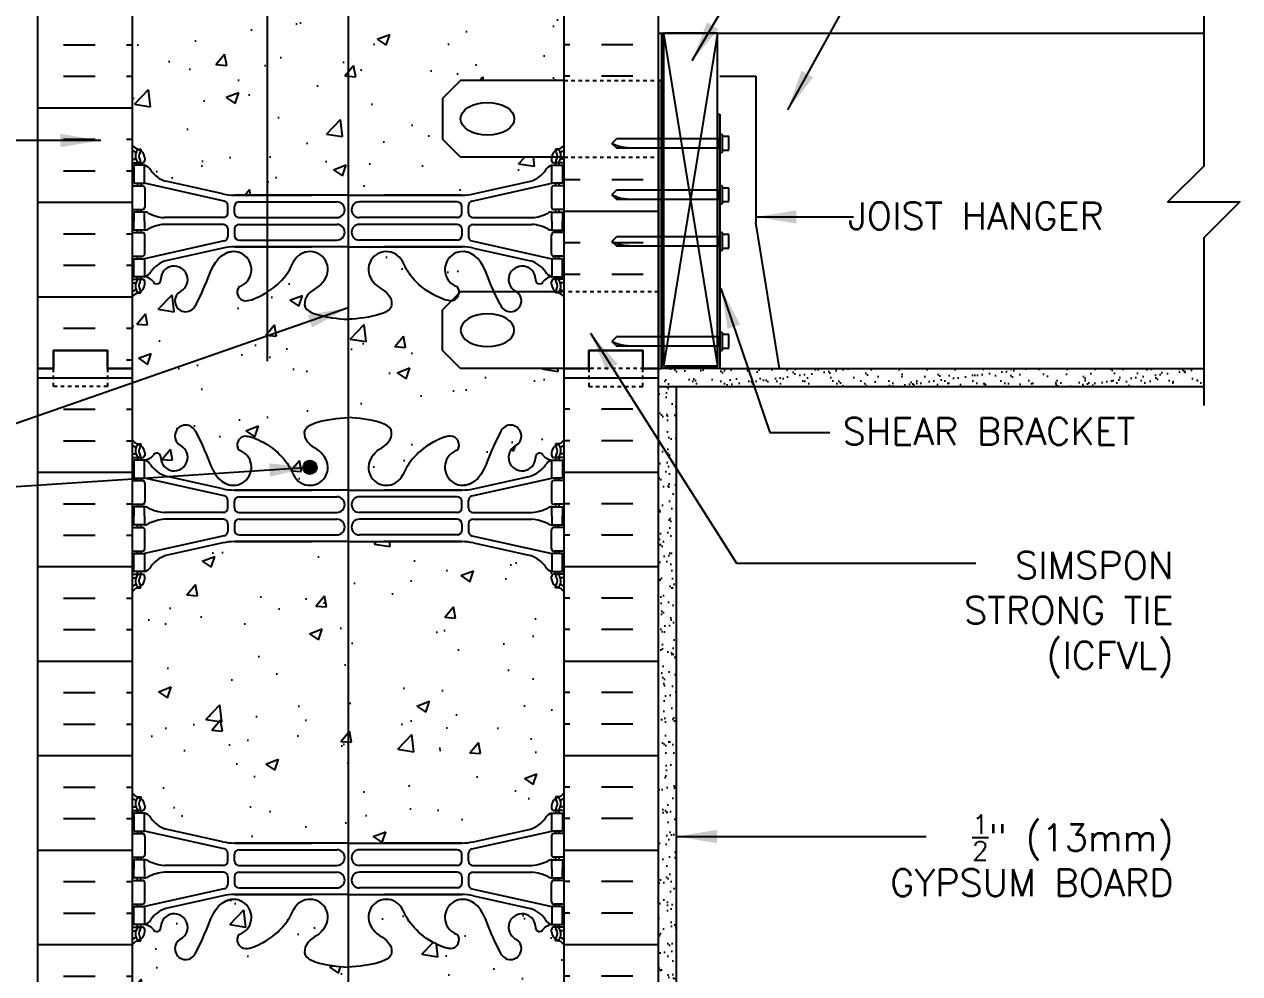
# Model space of a CAD drawing. Header units: inches. Extents: x 100.3 to 152.8, y -14.5 to 53.1.
# Drawn here: x 119.05 to 152.82, y 8.27 to 34.65 of the extents above; entities that cross this region are included whole.
import ezdxf
from ezdxf.enums import TextEntityAlignment as Align

# ---------------------------------------------------------------- set-up
doc = ezdxf.new("R2010")
doc.units = ezdxf.units.IN
doc.header["$LTSCALE"] = 0.5
doc.header["$MEASUREMENT"] = 0
doc.linetypes.add('DASHED2', pattern=[0.375, 0.25, -0.125])
doc.linetypes.add('HIDDEN2', pattern=[0.1875, 0.125, -0.0625])
for name, color, linetype in [('HATCH', 12, 'Continuous'), ('line25', 2, 'Continuous'), ('LINE3', 3, 'Continuous'), ('LINE50', 5, 'Continuous'), ('LINE9', 9, 'Continuous'), ('TEXT', 4, 'Continuous'), ('Web_Edge', 9, 'Continuous')]:
    doc.layers.add(name, color=color, linetype=linetype)
doc.styles.add('DIM', font='romans.shx', dxfattribs={"width": 0.7})
doc.styles.add('ROMANS', font='romans.shx', dxfattribs={"height": 1.125})
doc.dimstyles.new('ext_12', dxfattribs={"dimscale": 12, "dimtxt": 0.09375, "dimasz": 0.09375, "dimexe": 0.09375, "dimexo": 0.0625, "dimgap": 0.0625, "dimtad": 1, "dimdec": 1, "dimzin": 3, "dimdsep": 46, "dimlunit": 4, "dimtxsty": 'DIM', "dimcen": 0.09, "dimdle": 0.09375, "dimclrt": 4, "dimadec": 0, "dimazin": 0, "dimtfac": 1, "dimtdec": 1, "dimtmove": 2, "dimatfit": 3, "dimfxl": 1, "dimfrac": 2, "dimtolj": 1, "dimtzin": 0, "dimarcsym": 0})
pattern_1 = [(37.5, (79.3697, 5.8285), (-0.0157483, 0.481706), [0, -0.38, 0, -0.425, 0, -0.40625]), (7.5, (79.3697, 5.8285), (0.442444, 0.7055365), [0, -0.205, 0, -0.3425, 0, -0.13125]), (327.5, (79.0622, 5.8285), (0.7785355, 0.0014148), [0, -0.125, 0, -0.45, 0, -0.5875]), (317.5, (79.0622, 5.8285), (0.7515317, 0.219419), [0, -0.0625, 0, -0.295, 0, -0.3375])]

# ---------------------------------------------------------------- blocks, each defined once
blk = doc.blocks.new('12-inch Hinge Pin Web')
at = {"layer": 'Web_Edge'}
for p, q in [((349.969, 208.905), (350.059, 208.905)), ((350.059, 208.905), (350.059, 208.863)), ((361.677, 208.905), (361.587, 208.905)), ((361.587, 208.905), (361.587, 208.863)), ((349.823, 208.626), (349.901, 208.626)), ((349.823, 208.526), (350.107, 208.526)), ((349.969, 208.526), (349.969, 208.456)), ((350.059, 208.526), (350.059, 208.456)), ((350.169, 208.656), (350.169, 208.588)), ((361.477, 208.656), (361.477, 208.588)), ((361.823, 208.526), (361.54, 208.526)), ((361.587, 208.526), (361.587, 208.456)), ((361.677, 208.526), (361.677, 208.456)), ((361.823, 208.626), (361.746, 208.626)), ((349.823, 207.886), (350.107, 207.886)), ((349.969, 207.956), (349.969, 207.886)), ((350.059, 207.956), (350.059, 207.886)), ((352.382, 207.459), (350.164, 207.956)), ((350.169, 207.823), (350.169, 207.288)), ((352.339, 207.658), (350.758, 208.011)), ((359.265, 207.459), (361.482, 207.956)), ((359.308, 207.658), (360.889, 208.011)), ((361.477, 207.823), (361.477, 207.288)), ((361.823, 207.886), (361.54, 207.886)), ((361.587, 207.956), (361.587, 207.886)), ((361.677, 207.956), (361.677, 207.886)), ((352.666, 207.622), (354.823, 207.622)), ((355.823, 207.622), (352.666, 207.622)), ((352.792, 207.435), (355.511, 207.435)), ((355.823, 207.622), (358.981, 207.622)), ((358.855, 207.435), (356.135, 207.435)), ((358.981, 207.622), (356.823, 207.622)), ((349.823, 207.226), (350.107, 207.226)), ((349.969, 207.226), (349.969, 207.156)), ((350.059, 207.226), (350.059, 207.156)), ((352.48, 207.125), (352.48, 207.337)), ((352.667, 207.126), (352.667, 207.31)), ((358.98, 207.126), (358.98, 207.31)), ((359.167, 207.125), (359.167, 207.337)), ((361.823, 207.226), (361.54, 207.226)), ((361.587, 207.226), (361.587, 207.156)), ((361.677, 207.226), (361.677, 207.156)), ((352.355, 207), (350.717, 207)), ((352.355, 206.812), (350.717, 206.812)), ((352.792, 207.001), (355.511, 207.001)), ((352.792, 206.811), (355.511, 206.811)), ((358.855, 207.001), (356.135, 207.001)), ((358.855, 206.811), (356.135, 206.811)), ((359.292, 207), (360.93, 207)), ((359.292, 206.812), (360.93, 206.812)), ((349.823, 206.586), (350.107, 206.586)), ((349.969, 206.586), (349.969, 206.656)), ((350.059, 206.586), (350.059, 206.656)), ((350.169, 205.988), (350.169, 206.523)), ((352.48, 206.687), (352.48, 206.475)), ((352.667, 206.686), (352.667, 206.502)), ((352.792, 206.377), (355.511, 206.377)), ((358.855, 206.377), (356.135, 206.377)), ((358.98, 206.686), (358.98, 206.502)), ((359.167, 206.687), (359.167, 206.475)), ((361.477, 205.988), (361.477, 206.523)), ((361.823, 206.586), (361.54, 206.586)), ((361.587, 206.586), (361.587, 206.656)), ((361.677, 206.586), (361.677, 206.656)), ((352.382, 206.353), (350.164, 205.856)), ((352.339, 206.154), (350.758, 205.801)), ((352.666, 206.19), (354.823, 206.19)), ((355.823, 206.19), (352.666, 206.19)), ((355.823, 206.19), (358.981, 206.19)), ((358.981, 206.19), (356.823, 206.19)), ((359.265, 206.353), (361.482, 205.856)), ((359.308, 206.154), (360.889, 205.801)), ((349.823, 205.926), (350.107, 205.926)), ((349.969, 205.856), (349.969, 205.926)), ((350.059, 205.856), (350.059, 205.926)), ((361.823, 205.926), (361.54, 205.926)), ((361.587, 205.856), (361.587, 205.926)), ((361.677, 205.856), (361.677, 205.926)), ((349.823, 205.286), (350.107, 205.286)), ((349.823, 205.186), (349.901, 205.186)), ((349.969, 205.286), (349.969, 205.356)), ((350.059, 205.286), (350.059, 205.356)), ((350.169, 205.156), (350.169, 205.223)), ((361.477, 205.156), (361.477, 205.223)), ((361.823, 205.286), (361.54, 205.286)), ((361.587, 205.286), (361.587, 205.356)), ((361.677, 205.286), (361.677, 205.356)), ((361.823, 205.186), (361.746, 205.186)), ((349.969, 204.907), (350.059, 204.907)), ((350.059, 204.907), (350.059, 204.949)), ((361.587, 204.907), (361.587, 204.949)), ((361.677, 204.907), (361.587, 204.907)), ((349.969, 199.097), (350.059, 199.097)), ((350.059, 199.097), (350.059, 199.055)), ((361.677, 199.097), (361.587, 199.097)), ((361.587, 199.097), (361.587, 199.055)), ((349.823, 198.818), (349.901, 198.818)), ((349.823, 198.718), (350.107, 198.718)), ((349.969, 198.718), (349.969, 198.648)), ((350.059, 198.718), (350.059, 198.648)), ((350.169, 198.848), (350.169, 198.781)), ((361.477, 198.848), (361.477, 198.781)), ((361.823, 198.718), (361.54, 198.718)), ((361.587, 198.718), (361.587, 198.648)), ((361.677, 198.718), (361.677, 198.648)), ((361.823, 198.818), (361.746, 198.818)), ((349.823, 198.078), (350.107, 198.078)), ((349.969, 198.148), (349.969, 198.078)), ((350.059, 198.148), (350.059, 198.078)), ((352.382, 197.652), (350.164, 198.148)), ((350.169, 198.016), (350.169, 197.481)), ((352.339, 197.85), (350.758, 198.203)), ((359.265, 197.652), (361.482, 198.148)), ((359.308, 197.85), (360.889, 198.203)), ((361.477, 198.016), (361.477, 197.481)), ((361.823, 198.078), (361.54, 198.078)), ((361.587, 198.148), (361.587, 198.078)), ((361.677, 198.148), (361.677, 198.078)), ((352.666, 197.814), (354.823, 197.814)), ((355.823, 197.814), (352.666, 197.814)), ((352.792, 197.627), (355.511, 197.627)), ((355.823, 197.814), (358.981, 197.814)), ((358.855, 197.627), (356.135, 197.627)), ((358.981, 197.814), (356.823, 197.814)), ((349.823, 197.418), (350.107, 197.418)), ((349.969, 197.418), (349.969, 197.348)), ((350.059, 197.418), (350.059, 197.348)), ((352.48, 197.317), (352.48, 197.53)), ((352.667, 197.318), (352.667, 197.502)), ((358.98, 197.318), (358.98, 197.502)), ((359.167, 197.317), (359.167, 197.53)), ((361.823, 197.418), (361.54, 197.418)), ((361.587, 197.418), (361.587, 197.348)), ((361.677, 197.418), (361.677, 197.348)), ((352.355, 197.192), (350.717, 197.192)), ((352.355, 197.004), (350.717, 197.004)), ((352.792, 197.193), (355.511, 197.193)), ((352.792, 197.003), (355.511, 197.003)), ((358.855, 197.193), (356.135, 197.193)), ((358.855, 197.003), (356.135, 197.003)), ((359.292, 197.192), (360.93, 197.192)), ((359.292, 197.004), (360.93, 197.004)), ((349.823, 196.778), (350.107, 196.778)), ((349.969, 196.778), (349.969, 196.848)), ((350.059, 196.778), (350.059, 196.848)), ((350.169, 196.181), (350.169, 196.716)), ((352.48, 196.879), (352.48, 196.667)), ((352.667, 196.878), (352.667, 196.694)), ((358.98, 196.878), (358.98, 196.694)), ((359.167, 196.879), (359.167, 196.667)), ((361.477, 196.181), (361.477, 196.716)), ((361.823, 196.778), (361.54, 196.778)), ((361.587, 196.778), (361.587, 196.848)), ((361.677, 196.778), (361.677, 196.848)), ((352.382, 196.545), (350.164, 196.048)), ((352.339, 196.347), (350.758, 195.994)), ((352.666, 196.383), (354.823, 196.383)), ((355.823, 196.383), (352.666, 196.383)), ((352.792, 196.569), (355.511, 196.569)), ((355.823, 196.383), (358.981, 196.383)), ((358.855, 196.569), (356.135, 196.569)), ((358.981, 196.383), (356.823, 196.383)), ((359.265, 196.545), (361.482, 196.048)), ((359.308, 196.347), (360.889, 195.994)), ((349.823, 196.118), (350.107, 196.118)), ((349.969, 196.048), (349.969, 196.118)), ((350.059, 196.048), (350.059, 196.118)), ((361.823, 196.118), (361.54, 196.118)), ((361.587, 196.048), (361.587, 196.118)), ((361.677, 196.048), (361.677, 196.118)), ((349.823, 195.478), (350.107, 195.478)), ((349.823, 195.378), (349.901, 195.378)), ((349.969, 195.478), (349.969, 195.548)), ((350.059, 195.478), (350.059, 195.548)), ((350.169, 195.348), (350.169, 195.416)), ((361.477, 195.348), (361.477, 195.416)), ((361.823, 195.478), (361.54, 195.478)), ((361.587, 195.478), (361.587, 195.548)), ((361.677, 195.478), (361.677, 195.548)), ((361.823, 195.378), (361.746, 195.378)), ((349.969, 195.099), (350.059, 195.099)), ((350.059, 195.099), (350.059, 195.141)), ((361.587, 195.099), (361.587, 195.141)), ((361.677, 195.099), (361.587, 195.099))]:
    blk.add_line(p, q, dxfattribs=at)
for points in [[(349.864, 207.956), (350.164, 207.956), (350.164, 208.456), (349.864, 208.456)], [(361.782, 207.956), (361.482, 207.956), (361.482, 208.456), (361.782, 208.456)], [(349.864, 205.856), (350.164, 205.856), (350.164, 205.356), (349.864, 205.356)], [(361.782, 205.856), (361.482, 205.856), (361.482, 205.356), (361.782, 205.356)], [(349.864, 198.148), (350.164, 198.148), (350.164, 198.648), (349.864, 198.648)], [(361.782, 198.148), (361.482, 198.148), (361.482, 198.648), (361.782, 198.648)], [(349.864, 196.048), (350.164, 196.048), (350.164, 195.548), (349.864, 195.548)], [(361.782, 196.048), (361.482, 196.048), (361.482, 195.548), (361.782, 195.548)]]:
    blk.add_lwpolyline(points, close=True, dxfattribs=at)
for points in [[(350.164, 206.906), (350.164, 207.156), (349.864, 207.156), (349.864, 206.906)], [(361.482, 206.906), (361.482, 207.156), (361.782, 207.156), (361.782, 206.906)], [(350.164, 206.906), (350.164, 206.656), (349.864, 206.656), (349.864, 206.906)], [(361.482, 206.906), (361.482, 206.656), (361.782, 206.656), (361.782, 206.906)], [(350.164, 197.098), (350.164, 197.348), (349.864, 197.348), (349.864, 197.098)], [(361.482, 197.098), (361.482, 197.348), (361.782, 197.348), (361.782, 197.098)], [(350.164, 197.098), (350.164, 196.848), (349.864, 196.848), (349.864, 197.098)], [(361.482, 197.098), (361.482, 196.848), (361.782, 196.848), (361.782, 197.098)]]:
    blk.add_lwpolyline(points, dxfattribs=at)
for centre, radius, start, end in [((351.309, 209.126), 0.3, 27.597, 243.9425), ((360.337, 209.126), 0.3, 296.0575, 152.403), ((352.982, 208.879), 0.242, 90, 218.2327), ((358.665, 208.879), 0.242, 321.7673, 90), ((350.169, 209.363), 0.5, 226.2109, 250.5288), ((350.169, 209.363), 0.6, 234.7832, 245.0748), ((350.163, 208.71), 0.25, 140.1145, 222.4609), ((349.907, 208.8), 0.021, 343.464, 63.9957), ((350.005, 208.841), 0.045, 321.448, 139.1879), ((349.919, 208.656), 0.25, 0, 70.5288), ((350.163, 208.71), 0.16, 140.0001, 222.4609), ((350.989, 208.532), 0.375, 182.9237, 59.8675), ((360.657, 208.532), 0.375, 120.1325, 357.0763), ((361.727, 208.656), 0.25, 109.4712, 180), ((361.641, 208.841), 0.045, 40.8121, 218.552), ((361.484, 208.71), 0.16, 317.5391, 39.9999), ((361.477, 209.363), 0.5, 289.4712, 313.7891), ((361.484, 208.71), 0.25, 317.5391, 39.8855), ((361.74, 208.8), 0.021, 116.0043, 196.536), ((361.477, 209.363), 0.6, 294.9252, 305.2168), ((349.902, 208.646), 0.0196, 269.4032, 15.4901), ((350.012, 208.572), 0.045, 222.4609, 42.4609), ((350.107, 208.588), 0.0625, 270, 0), ((350.127, 208.805), 0.352, 276.1291, 321.5331), ((350.042, 208.113), 0.364, 34.9775, 70.3387), ((350.504, 208.537), 0.113, 347.8156, 154.0569), ((352.636, 208.254), 0.5, 246.2139, 71.7937), ((354.761, 208.254), 0.5, 204.819, 44.1875), ((356.886, 208.254), 0.5, 135.8125, 335.181), ((359.011, 208.254), 0.5, 108.2063, 293.7861), ((361.143, 208.537), 0.113, 25.9431, 192.1844), ((361.52, 208.805), 0.352, 218.4669, 263.8709), ((361.605, 208.113), 0.364, 109.6613, 145.0225), ((361.54, 208.588), 0.0625, 180, 270), ((361.635, 208.572), 0.045, 137.5391, 317.5391), ((361.745, 208.646), 0.0196, 164.5099, 270.5968), ((350.965, 208.725), 0.743, 212.7919, 253.8107), ((360.682, 208.725), 0.743, 286.1893, 327.2081), ((350.107, 207.823), 0.0625, 0, 90), ((361.54, 207.823), 0.0625, 90, 180), ((352.666, 209.122), 1.5, 257.4135, 270), ((352.355, 207.337), 0.125, 0, 77.3767), ((352.792, 207.31), 0.125, 90, 180), ((355.511, 207.218), 0.217, 270, 90), ((356.135, 207.218), 0.217, 90, 270), ((358.855, 207.31), 0.125, 0, 90), ((358.981, 209.122), 1.5, 270, 282.5865), ((359.292, 207.337), 0.125, 102.6233, 180), ((350.107, 207.288), 0.0625, 270, 0), ((350.16, 206.937), 0.219, 60.4937, 88.92), ((350.806, 208.167), 1.17, 242.6365, 265.6505), ((352.355, 207.125), 0.125, 270, 0), ((352.792, 207.126), 0.125, 180, 270), ((358.855, 207.126), 0.125, 270, 360), ((359.292, 207.125), 0.125, 180, 270), ((360.841, 208.167), 1.17, 274.3495, 297.3635), ((361.487, 206.937), 0.219, 91.08, 119.5063), ((361.54, 207.288), 0.0625, 180, 270), ((350.806, 205.645), 1.17, 94.3495, 117.3635), ((352.355, 206.687), 0.125, 0, 90), ((352.792, 206.686), 0.125, 90, 180), ((355.511, 206.594), 0.217, 270, 90), ((356.135, 206.594), 0.217, 90, 270), ((358.855, 206.686), 0.125, 0, 90), ((359.292, 206.687), 0.125, 90, 180), ((360.841, 205.645), 1.17, 62.6365, 85.6505), ((350.107, 206.523), 0.0625, 0, 90), ((350.16, 206.875), 0.219, 271.08, 299.5063), ((352.355, 206.475), 0.125, 282.6233, 0), ((352.792, 206.502), 0.125, 180, 270), ((358.855, 206.502), 0.125, 270, 0), ((359.292, 206.475), 0.125, 180, 257.3767), ((361.487, 206.875), 0.219, 240.4937, 268.92), ((361.54, 206.523), 0.0625, 90, 180), ((352.666, 204.69), 1.5, 90, 102.5865), ((358.981, 204.69), 1.5, 77.4135, 90), ((350.107, 205.988), 0.0625, 270, 0), ((350.965, 205.087), 0.743, 106.1893, 147.2081), ((360.682, 205.087), 0.743, 32.7919, 73.8107), ((361.54, 205.988), 0.0625, 180, 270), ((350.042, 205.699), 0.364, 289.6613, 325.0225), ((361.605, 205.699), 0.364, 214.9775, 250.3387), ((349.902, 205.166), 0.0196, 344.5099, 90.5968), ((350.163, 205.101), 0.25, 137.5391, 219.8855), ((350.012, 205.24), 0.045, 317.5391, 137.5391), ((350.163, 205.101), 0.16, 137.5391, 219.9999), ((349.919, 205.156), 0.25, 289.4712, 360), ((350.107, 205.223), 0.0625, 360, 90), ((361.54, 205.223), 0.0625, 90, 180), ((361.727, 205.156), 0.25, 180, 250.5288), ((361.635, 205.24), 0.045, 42.4609, 222.4609), ((361.484, 205.101), 0.16, 320.0001, 42.4609), ((361.484, 205.101), 0.25, 320.1145, 42.4609), ((361.745, 205.166), 0.0196, 89.4032, 195.4901), ((350.169, 204.449), 0.6, 114.9252, 125.2168), ((350.169, 204.449), 0.5, 109.4712, 133.7891), ((349.907, 205.012), 0.021, 296.0043, 16.536), ((350.005, 204.97), 0.045, 220.8121, 38.552), ((361.641, 204.97), 0.045, 141.448, 319.1879), ((361.477, 204.449), 0.5, 46.2109, 70.5288), ((361.74, 205.012), 0.021, 163.464, 243.9957), ((361.477, 204.449), 0.6, 54.7832, 65.0748), ((350.169, 199.555), 0.5, 226.2109, 250.5288), ((350.169, 199.555), 0.6, 234.7832, 245.0748), ((350.163, 198.903), 0.25, 140.1145, 222.4609), ((349.907, 198.992), 0.021, 343.464, 63.9957), ((350.005, 199.034), 0.045, 321.448, 139.1879), ((349.919, 198.848), 0.25, 0, 70.5288), ((350.163, 198.903), 0.16, 140.0001, 222.4609), ((361.727, 198.848), 0.25, 109.4712, 180), ((361.641, 199.034), 0.045, 40.8121, 218.552), ((361.484, 198.903), 0.16, 317.5391, 39.9999), ((361.477, 199.555), 0.5, 289.4712, 313.7891), ((361.484, 198.903), 0.25, 317.5391, 39.8855), ((361.74, 198.992), 0.021, 116.0043, 196.536), ((361.477, 199.555), 0.6, 294.9252, 305.2168), ((349.902, 198.838), 0.0196, 269.4032, 15.4901), ((350.012, 198.764), 0.045, 222.4609, 42.4609), ((350.107, 198.781), 0.0625, 270, 0), ((350.042, 198.306), 0.364, 34.9775, 70.3387), ((361.605, 198.306), 0.364, 109.6613, 145.0225), ((361.54, 198.781), 0.0625, 180, 270), ((361.635, 198.764), 0.045, 137.5391, 317.5391), ((361.745, 198.838), 0.0196, 164.5099, 270.5968), ((350.965, 198.917), 0.743, 212.7919, 253.8107), ((360.682, 198.917), 0.743, 286.1893, 327.2081), ((350.107, 198.016), 0.0625, 0, 90), ((361.54, 198.016), 0.0625, 90, 180), ((352.666, 199.314), 1.5, 257.4135, 270), ((352.355, 197.53), 0.125, 0, 77.3767), ((352.792, 197.502), 0.125, 90, 180), ((355.511, 197.41), 0.217, 270, 90), ((356.135, 197.41), 0.217, 90, 270), ((358.855, 197.502), 0.125, 0, 90), ((358.981, 199.314), 1.5, 270, 282.5865), ((359.292, 197.53), 0.125, 102.6233, 180), ((350.107, 197.481), 0.0625, 270, 0), ((350.16, 197.13), 0.219, 60.4937, 88.92), ((350.806, 198.359), 1.17, 242.6365, 265.6505), ((352.355, 197.317), 0.125, 270, 0), ((352.792, 197.318), 0.125, 180, 270), ((358.855, 197.318), 0.125, 270, 360), ((359.292, 197.317), 0.125, 180, 270), ((360.841, 198.359), 1.17, 274.3495, 297.3635), ((361.487, 197.13), 0.219, 91.08, 119.5063), ((361.54, 197.481), 0.0625, 180, 270), ((350.806, 195.837), 1.17, 94.3495, 117.3635), ((352.355, 196.879), 0.125, 0, 90), ((352.792, 196.878), 0.125, 90, 180), ((355.511, 196.786), 0.217, 270, 90), ((356.135, 196.786), 0.217, 90, 270), ((358.855, 196.878), 0.125, 0, 90), ((359.292, 196.879), 0.125, 90, 180), ((360.841, 195.837), 1.17, 62.6365, 85.6505), ((350.107, 196.716), 0.0625, 0, 90), ((350.16, 197.067), 0.219, 271.08, 299.5063), ((352.355, 196.667), 0.125, 282.6233, 0), ((352.792, 196.694), 0.125, 180, 270), ((358.855, 196.694), 0.125, 270, 0), ((359.292, 196.667), 0.125, 180, 257.3767), ((361.487, 197.067), 0.219, 240.4937, 268.92), ((361.54, 196.716), 0.0625, 90, 180), ((352.666, 194.883), 1.5, 90, 102.5865), ((352.636, 195.75), 0.5, 288.2063, 113.7861), ((354.761, 195.75), 0.5, 315.8125, 155.181), ((356.886, 195.75), 0.5, 24.819, 224.1875), ((359.011, 195.75), 0.5, 66.2139, 251.7937), ((358.981, 194.883), 1.5, 77.4135, 90), ((350.107, 196.181), 0.0625, 270, 0), ((350.965, 195.28), 0.743, 106.1893, 147.2081), ((360.682, 195.28), 0.743, 32.7919, 73.8107), ((361.54, 196.181), 0.0625, 180, 270), ((350.042, 195.891), 0.364, 289.6613, 325.0225), ((350.989, 195.472), 0.375, 300.1325, 177.0763), ((360.657, 195.472), 0.375, 2.9237, 239.8675), ((361.605, 195.891), 0.364, 214.9775, 250.3387), ((349.902, 195.359), 0.0196, 344.5099, 90.5968), ((350.163, 195.294), 0.25, 137.5391, 219.8855), ((350.012, 195.432), 0.045, 317.5391, 137.5391), ((350.163, 195.294), 0.16, 137.5391, 219.9999), ((349.919, 195.348), 0.25, 289.4712, 360), ((350.107, 195.416), 0.0625, 360, 90), ((350.127, 195.199), 0.352, 38.4669, 83.8709), ((350.504, 195.467), 0.113, 205.9431, 12.1844), ((352.982, 195.125), 0.242, 141.7673, 270), ((358.665, 195.125), 0.242, 270, 38.2327), ((361.143, 195.467), 0.113, 167.8156, 334.0569), ((361.52, 195.199), 0.352, 96.1291, 141.5331), ((361.54, 195.416), 0.0625, 90, 180), ((361.727, 195.348), 0.25, 180, 250.5288), ((361.635, 195.432), 0.045, 42.4609, 222.4609), ((361.484, 195.294), 0.16, 320.0001, 42.4609), ((361.484, 195.294), 0.25, 320.1145, 42.4609), ((361.745, 195.359), 0.0196, 89.4032, 195.4901), ((350.169, 194.641), 0.6, 114.9252, 125.2168), ((350.169, 194.641), 0.5, 109.4712, 133.7891), ((349.907, 195.204), 0.021, 296.0043, 16.536), ((350.005, 195.163), 0.045, 220.8121, 38.552), ((351.309, 194.878), 0.3, 116.0575, 332.403), ((360.337, 194.878), 0.3, 207.597, 63.9425), ((361.641, 195.163), 0.045, 141.448, 319.1879), ((361.477, 194.641), 0.5, 46.2109, 70.5288), ((361.74, 195.204), 0.021, 163.464, 243.9957), ((361.477, 194.641), 0.6, 54.7832, 65.0748)]:
    blk.add_arc(centre, radius, start, end, dxfattribs=at)
for points, knots in [([(355.119, 208.603), (355.012, 208.766), (354.652, 208.856), (354.575, 209.352), (355.123, 209.588), (355.527, 209.616), (355.823, 209.637)], [0.229407, 0.229407, 0.229407, 0.229407, 0.844432, 1.128849, 1.464331, 2.389004, 2.389004, 2.389004, 2.389004]), ([(356.527, 208.603), (356.635, 208.766), (356.995, 208.856), (357.072, 209.352), (356.524, 209.588), (356.12, 209.616), (355.823, 209.637)], [0.229407, 0.229407, 0.229407, 0.229407, 0.844432, 1.128849, 1.464331, 2.389004, 2.389004, 2.389004, 2.389004]), ([(351.575, 209.265), (351.661, 209.098), (351.914, 208.608), (352.128, 207.859), (352.538, 207.764), (352.595, 207.756)], [0, 0, 0, 0, 0.579211, 1.703896, 1.875321, 1.875321, 1.875321, 1.875321]), ([(352.982, 209.121), (353.103, 209.123), (353.937, 208.766), (354.176, 208.309), (354.317, 208.026)], [0.038125, 0.038125, 0.038125, 0.038125, 0.320663, 1.258119, 1.258119, 1.258119, 1.258119]), ([(358.665, 209.121), (358.544, 209.123), (357.71, 208.766), (357.471, 208.309), (357.33, 208.026)], [0.038125, 0.038125, 0.038125, 0.038125, 0.320663, 1.258119, 1.258119, 1.258119, 1.258119]), ([(360.072, 209.265), (359.986, 209.098), (359.733, 208.608), (359.519, 207.859), (359.109, 207.764), (359.052, 207.756)], [0, 0, 0, 0, 0.579211, 1.703896, 1.875321, 1.875321, 1.875321, 1.875321]), ([(351.575, 194.739), (351.661, 194.906), (351.914, 195.396), (352.128, 196.145), (352.538, 196.24), (352.595, 196.248)], [0, 0, 0, 0, 0.579211, 1.703896, 1.875321, 1.875321, 1.875321, 1.875321]), ([(360.072, 194.739), (359.986, 194.906), (359.733, 195.396), (359.519, 196.145), (359.109, 196.24), (359.052, 196.248)], [0, 0, 0, 0, 0.579211, 1.703896, 1.875321, 1.875321, 1.875321, 1.875321]), ([(352.982, 194.883), (353.103, 194.881), (353.937, 195.239), (354.176, 195.695), (354.317, 195.979)], [0.038125, 0.038125, 0.038125, 0.038125, 0.320663, 1.258119, 1.258119, 1.258119, 1.258119]), ([(358.665, 194.883), (358.544, 194.881), (357.71, 195.239), (357.471, 195.695), (357.33, 195.979)], [0.038125, 0.038125, 0.038125, 0.038125, 0.320663, 1.258119, 1.258119, 1.258119, 1.258119]), ([(355.119, 195.401), (355.012, 195.238), (354.652, 195.148), (354.575, 194.652), (355.123, 194.416), (355.527, 194.388), (355.823, 194.367)], [0.229407, 0.229407, 0.229407, 0.229407, 0.844432, 1.128849, 1.464331, 2.389004, 2.389004, 2.389004, 2.389004]), ([(356.527, 195.401), (356.635, 195.238), (356.995, 195.148), (357.072, 194.652), (356.524, 194.416), (356.12, 194.388), (355.823, 194.367)], [0.229407, 0.229407, 0.229407, 0.229407, 0.844432, 1.128849, 1.464331, 2.389004, 2.389004, 2.389004, 2.389004])]:
    blk.add_open_spline(points, degree=3, knots=knots, dxfattribs=at)
for points in [[(352.667, 207.131), (352.667, 207.305)], [(358.98, 207.131), (358.98, 207.305)], [(352.667, 206.681), (352.667, 206.507)], [(358.98, 206.681), (358.98, 206.507)], [(352.667, 197.323), (352.667, 197.497)], [(358.98, 197.323), (358.98, 197.497)], [(352.667, 196.873), (352.667, 196.699)], [(358.98, 196.873), (358.98, 196.699)]]:
    blk.add_open_spline(points, degree=1, dxfattribs=at)

msp = doc.modelspace()

# ---------------------------------------------------------------- hatches: boundary and pattern name
at = {"layer": 'HATCH'}
h = msp.add_hatch(dxfattribs=at)
h.set_pattern_fill('INSUL', color=256, scale=7, style=0)
h.set_pattern_definition([(0, (-2804.1159, -371.9268), (0, 2.625), []), (0, (-2804.1159, -371.0518), (0, 2.625), [0.875, -0.875]), (0, (-2804.1159, -370.1768), (0, 2.625), [0.875, -0.875])])
h.paths.add_polyline_path([(119.421, 25.083), (119.858, 25.083), (119.858, 25.583), (121.358, 25.583), (121.358, 25.083), (122.046, 25.083), (122.046, 43.083), (121.358, 43.083), (121.358, 43.583), (119.858, 43.583), (119.858, 43.083), (119.421, 43.083)])
h = msp.add_hatch(dxfattribs=at)
h.set_pattern_fill('INSUL', color=256, scale=7, style=0)
h.set_pattern_definition([(180, (3060.2073, -371.9268), (0, 2.625), []), (180, (3060.2073, -371.0518), (0, 2.625), [0.875, -0.875]), (180, (3060.2073, -370.1768), (0, 2.625), [0.875, -0.875])])
h.paths.add_polyline_path([(134.046, 33.083), (136.671, 33.083), (136.671, 43.083), (136.233, 43.083), (136.233, 43.583), (134.733, 43.583), (134.733, 43.083), (134.046, 43.083)])
h = msp.add_hatch(dxfattribs=at)
h.set_pattern_fill('AR-CONC', color=256, scale=0.5)
h.paths.add_polyline_path([(134.046, 36.89, 0.088416), (133.9, 36.988), (133.81, 36.988), (133.81, 37.029, -0.249069), (133.7, 37.237), (133.7, 37.304, -0.414214), (133.762, 37.367), (133.81, 37.367), (133.81, 37.437), (133.705, 37.437, -0.155529), (133.529, 37.571, 0.180914), (133.111, 37.882), (131.531, 38.235, 0.054974), (131.204, 38.271), (129.046, 38.271), (128.046, 38.271), (124.888, 38.271, 0.054974), (124.561, 38.235), (122.98, 37.882, 0.180914), (122.562, 37.571, -0.155529), (122.387, 37.437), (122.282, 37.437), (122.282, 37.367), (122.329, 37.367, -0.414214), (122.392, 37.304), (122.392, 37.237, -0.249069), (122.282, 37.029), (122.282, 36.988), (122.192, 36.988, 0.088416), (122.046, 36.89), (122.046, 31.275, 0.088416), (122.192, 31.178), (122.282, 31.178), (122.282, 31.136, -0.249069), (122.392, 30.929), (122.392, 30.861, -0.414214), (122.329, 30.799), (122.282, 30.799), (122.282, 30.729), (122.387, 30.729, -0.155529), (122.562, 30.595, 0.180914), (122.98, 30.283), (124.561, 29.93, 0.054974), (124.888, 29.894), (127.046, 29.894), (128.046, 29.894), (131.204, 29.894, 0.054974), (131.531, 29.93), (133.111, 30.283, 0.180914), (133.529, 30.595, -0.155529), (133.705, 30.729), (133.81, 30.729), (133.81, 30.799), (133.762, 30.799, -0.414214), (133.7, 30.861), (133.7, 30.929, -0.028911), (133.701, 30.958), (131.171, 30.958), (130.671, 31.458), (130.671, 32.583), (131.171, 33.083), (134.046, 33.083)])
h = msp.add_hatch(dxfattribs=at)
h.set_pattern_fill('INSUL', color=256, scale=7, style=0)
h.set_pattern_definition([(0, (79.3697, 5.8285), (0, 2.625), []), (0, (79.3697, 6.7035), (0, 2.625), [0.875, -0.875]), (0, (79.3697, 7.5785), (0, 2.625), [0.875, -0.875])])
h.paths.add_polyline_path([(136.671, 30.958), (134.046, 30.958), (134.046, 27.208), (136.671, 27.208)])
h = msp.add_hatch(dxfattribs=at)
h.set_pattern_fill('AR-CONC', color=256, scale=0.5)
edge = h.paths.add_edge_path()
edge.add_line((134.046, 25.083), (131.171, 25.083))
edge.add_line((131.171, 25.083), (130.671, 25.583))
edge.add_line((130.671, 25.583), (130.671, 26.708))
edge.add_line((130.671, 26.708), (130.931, 26.968))
edge.add_arc((130.887, 27.206), 0.242, 270, 280.4254, ccw=False)
edge.add_spline(control_points=[(130.887, 26.964), (130.766, 26.962), (129.947, 27.313), (129.701, 27.76), (129.562, 28.04)], knot_values=[0.038125, 0.038125, 0.038125, 0.038125, 0.320663, 1.237398, 1.237398, 1.237398, 1.237398], degree=3, periodic=0)
edge.add_spline(control_points=[(129.562, 28.04), (129.559, 28.047), (129.556, 28.053), (129.553, 28.059)], knot_values=[1.237398, 1.237398, 1.237398, 1.237398, 1.258119, 1.258119, 1.258119, 1.258119], degree=3, periodic=0)
edge.add_arc((129.108, 27.83), 0.5, 28.0183, 224.1875)
edge.add_spline(control_points=[(128.75, 27.482), (128.857, 27.319), (129.217, 27.228), (129.294, 26.733), (128.746, 26.497), (128.342, 26.468), (128.046, 26.447)], knot_values=[0.229407, 0.229407, 0.229407, 0.229407, 0.844432, 1.128849, 1.464331, 2.389004, 2.389004, 2.389004, 2.389004], degree=3, periodic=0)
edge.add_spline(control_points=[(128.046, 26.447), (127.749, 26.468), (127.346, 26.497), (126.797, 26.733), (126.874, 27.228), (127.234, 27.319), (127.342, 27.482)], knot_values=[0.229407, 0.229407, 0.229407, 0.229407, 1.15408, 1.489562, 1.773979, 2.389004, 2.389004, 2.389004, 2.389004], degree=3, periodic=0)
edge.add_arc((126.983, 27.83), 0.5, 315.8125, 511.9817)
edge.add_spline(control_points=[(126.539, 28.059), (126.536, 28.053), (126.533, 28.047), (126.529, 28.04)], knot_values=[1.237398, 1.237398, 1.237398, 1.237398, 1.258119, 1.258119, 1.258119, 1.258119], degree=3, periodic=0)
edge.add_spline(control_points=[(126.529, 28.04), (126.39, 27.76), (126.145, 27.313), (125.326, 26.962), (125.205, 26.964)], knot_values=[0.038125, 0.038125, 0.038125, 0.038125, 0.95486, 1.237398, 1.237398, 1.237398, 1.237398], degree=3, periodic=0)
edge.add_arc((125.205, 27.206), 0.242, 141.7673, 270, ccw=False)
edge.add_arc((124.858, 27.83), 0.5, 288.2063, 454.7074)
edge.add_spline(control_points=[(124.817, 28.329), (124.76, 28.32), (124.706, 28.308), (124.657, 28.288)], knot_values=[1.703896, 1.703896, 1.703896, 1.703896, 1.875321, 1.875321, 1.875321, 1.875321], degree=3, periodic=0)
edge.add_spline(control_points=[(124.657, 28.288), (124.331, 28.157), (124.136, 27.477), (123.883, 26.986), (123.797, 26.82)], knot_values=[0, 0, 0, 0, 1.124685, 1.703896, 1.703896, 1.703896, 1.703896], degree=3, periodic=0)
edge.add_arc((123.532, 26.959), 0.3, 116.0575, 333.0565, ccw=False)
edge.add_arc((123.212, 27.552), 0.375, 300.1325, 537.0763)
edge.add_arc((122.726, 27.548), 0.113, -154.0569, 12.1844, ccw=False)
edge.add_arc((122.349, 27.279), 0.352, 38.4669, 83.8709)
edge.add_line((122.387, 27.629), (122.282, 27.629))
edge.add_line((122.282, 27.629), (122.282, 27.559))
edge.add_line((122.282, 27.559), (122.329, 27.559))
edge.add_arc((122.329, 27.496), 0.0625, 0, 90, ccw=False)
edge.add_line((122.392, 27.496), (122.392, 27.429))
edge.add_arc((122.142, 27.429), 0.25, 304.0558, 360, ccw=False)
edge.add_line((122.282, 27.222), (122.282, 27.18))
edge.add_line((122.282, 27.18), (122.192, 27.18))
edge.add_arc((122.392, 26.722), 0.5, 113.5782, 133.7891)
edge.add_line((122.046, 27.083), (122.046, 25.083))
edge.add_line((122.046, 25.083), (122.046, 23.083))
edge.add_arc((122.392, 23.444), 0.5, 226.2109, 246.4218)
edge.add_line((122.192, 22.985), (122.282, 22.985))
edge.add_line((122.282, 22.985), (122.282, 22.944))
edge.add_arc((122.142, 22.737), 0.25, 0, 55.9442, ccw=False)
edge.add_line((122.392, 22.737), (122.392, 22.669))
edge.add_arc((122.329, 22.669), 0.0625, -90, 0, ccw=False)
edge.add_line((122.329, 22.607), (122.282, 22.607))
edge.add_line((122.282, 22.607), (122.282, 22.537))
edge.add_line((122.282, 22.537), (122.387, 22.537))
edge.add_arc((122.349, 22.886), 0.352, 276.1291, 321.5331)
edge.add_arc((122.726, 22.618), 0.113, -12.1844, 154.0569, ccw=False)
edge.add_arc((123.212, 22.613), 0.375, 182.9237, 419.8675)
edge.add_arc((123.532, 23.207), 0.3, 27.597, 243.9425, ccw=False)
edge.add_spline(control_points=[(123.797, 23.346), (123.883, 23.179), (124.136, 22.689), (124.331, 22.008), (124.657, 21.877)], knot_values=[0, 0, 0, 0, 0.579211, 1.703896, 1.703896, 1.703896, 1.703896], degree=3, periodic=0)
edge.add_spline(control_points=[(124.657, 21.877), (124.706, 21.858), (124.76, 21.845), (124.817, 21.837)], knot_values=[1.703896, 1.703896, 1.703896, 1.703896, 1.875321, 1.875321, 1.875321, 1.875321], degree=3, periodic=0)
edge.add_arc((124.858, 22.335), 0.5, 265.2926, 431.7937)
edge.add_arc((125.205, 22.96), 0.242, 90, 218.2327, ccw=False)
edge.add_spline(control_points=[(125.205, 23.202), (125.326, 23.204), (126.145, 22.852), (126.39, 22.405), (126.529, 22.125)], knot_values=[0.038125, 0.038125, 0.038125, 0.038125, 0.320663, 1.237398, 1.237398, 1.237398, 1.237398], degree=3, periodic=0)
edge.add_spline(control_points=[(126.529, 22.125), (126.533, 22.119), (126.536, 22.112), (126.539, 22.106)], knot_values=[1.237398, 1.237398, 1.237398, 1.237398, 1.258119, 1.258119, 1.258119, 1.258119], degree=3, periodic=0)
edge.add_arc((126.983, 22.335), 0.5, 208.0183, 404.1875)
edge.add_spline(control_points=[(127.342, 22.683), (127.234, 22.846), (126.874, 22.937), (126.797, 23.433), (127.346, 23.668), (127.749, 23.697), (128.046, 23.718)], knot_values=[0.229407, 0.229407, 0.229407, 0.229407, 0.844432, 1.128849, 1.464331, 2.389004, 2.389004, 2.389004, 2.389004], degree=3, periodic=0)
edge.add_spline(control_points=[(128.046, 23.718), (128.342, 23.697), (128.746, 23.668), (129.294, 23.433), (129.217, 22.937), (128.857, 22.846), (128.75, 22.683)], knot_values=[0.229407, 0.229407, 0.229407, 0.229407, 1.15408, 1.489562, 1.773979, 2.389004, 2.389004, 2.389004, 2.389004], degree=3, periodic=0)
edge.add_arc((129.108, 22.335), 0.5, 135.8125, 331.9817)
edge.add_spline(control_points=[(129.553, 22.106), (129.556, 22.112), (129.559, 22.119), (129.562, 22.125)], knot_values=[1.237398, 1.237398, 1.237398, 1.237398, 1.258119, 1.258119, 1.258119, 1.258119], degree=3, periodic=0)
edge.add_spline(control_points=[(129.562, 22.125), (129.701, 22.405), (129.947, 22.852), (130.766, 23.204), (130.887, 23.202)], knot_values=[0.038125, 0.038125, 0.038125, 0.038125, 0.95486, 1.237398, 1.237398, 1.237398, 1.237398], degree=3, periodic=0)
edge.add_arc((130.887, 22.96), 0.242, -38.2327, 90, ccw=False)
edge.add_arc((131.233, 22.335), 0.5, 108.2063, 274.7074)
edge.add_spline(control_points=[(131.274, 21.837), (131.331, 21.845), (131.385, 21.858), (131.435, 21.877)], knot_values=[1.703896, 1.703896, 1.703896, 1.703896, 1.875321, 1.875321, 1.875321, 1.875321], degree=3, periodic=0)
edge.add_spline(control_points=[(131.435, 21.877), (131.761, 22.008), (131.955, 22.689), (132.208, 23.179), (132.294, 23.346)], knot_values=[0, 0, 0, 0, 1.124685, 1.703896, 1.703896, 1.703896, 1.703896], degree=3, periodic=0)
edge.add_arc((132.56, 23.207), 0.3, -63.9425, 153.0565, ccw=False)
edge.add_arc((132.88, 22.613), 0.375, 120.1325, 357.0763)
edge.add_arc((133.365, 22.618), 0.113, 25.9431, 192.1844, ccw=False)
edge.add_arc((133.742, 22.886), 0.352, 218.4669, 263.8709)
edge.add_line((133.705, 22.537), (133.81, 22.537))
edge.add_line((133.81, 22.537), (133.81, 22.607))
edge.add_line((133.81, 22.607), (133.762, 22.607))
edge.add_arc((133.762, 22.669), 0.0625, 180, 270, ccw=False)
edge.add_line((133.7, 22.669), (133.7, 22.737))
edge.add_arc((133.95, 22.737), 0.25, 124.0558, 180, ccw=False)
edge.add_line((133.81, 22.944), (133.81, 22.985))
edge.add_line((133.81, 22.985), (133.9, 22.985))
edge.add_arc((133.7, 23.444), 0.5, 293.5782, 313.7891)
edge.add_line((134.046, 23.083), (134.046, 25.083))
h.paths.add_polyline_path([(133.7, 27.429), (133.7, 27.496, -0.414214), (133.762, 27.559), (133.81, 27.559), (133.81, 27.629), (133.705, 27.629, 0.200746), (133.467, 27.498, -0.886605), (133.254, 27.572, 1.679912), (132.691, 27.228, -0.034078), (132.727, 27.208), (133.81, 27.208), (133.81, 27.222, -0.249069)], flags=17)
edge = h.paths.add_edge_path(flags=17)
edge.add_spline(control_points=[(132.102, 27.208), (132.082, 27.251), (131.905, 27.652), (131.761, 28.157), (131.435, 28.288)], knot_values=[0.438395, 0.438395, 0.438395, 0.438395, 0.579211, 1.703896, 1.703896, 1.703896, 1.703896], degree=3, periodic=0)
edge.add_spline(control_points=[(131.435, 28.288), (131.385, 28.308), (131.331, 28.32), (131.274, 28.329)], knot_values=[1.703896, 1.703896, 1.703896, 1.703896, 1.875321, 1.875321, 1.875321, 1.875321], degree=3, periodic=0)
edge.add_arc((131.233, 27.83), 0.5, 85.2926, 251.7937)
edge.add_arc((130.887, 27.206), 0.242, -10.4254, 38.2327, ccw=False)
edge.add_line((131.125, 27.162), (131.171, 27.208))
edge.add_line((131.171, 27.208), (132.102, 27.208))
h = msp.add_hatch(dxfattribs=at)
h.set_pattern_fill('INSUL', color=256, scale=7, style=0)
h.set_pattern_definition([(0, (-2804.1159, -389.9268), (0, 2.625), []), (0, (-2804.1159, -389.0518), (0, 2.625), [0.875, -0.875]), (0, (-2804.1159, -388.1768), (0, 2.625), [0.875, -0.875])])
h.paths.add_polyline_path([(119.421, 7.083), (119.858, 7.083), (119.858, 7.583), (121.358, 7.583), (121.358, 7.083), (122.046, 7.083), (122.046, 25.083), (121.358, 25.083), (121.358, 25.583), (119.858, 25.583), (119.858, 25.083), (119.421, 25.083)])
h = msp.add_hatch(dxfattribs=at)
h.set_pattern_fill('INSUL', color=256, scale=7, style=0)
h.set_pattern_definition([(180, (3060.2073, -389.9268), (0, 2.625), []), (180, (3060.2073, -389.0518), (0, 2.625), [0.875, -0.875]), (180, (3060.2073, -388.1768), (0, 2.625), [0.875, -0.875])])
h.paths.add_polyline_path([(136.671, 7.083), (136.233, 7.083), (136.233, 7.583), (134.733, 7.583), (134.733, 7.083), (134.046, 7.083), (134.046, 25.083), (134.733, 25.083), (134.733, 25.583), (136.233, 25.583), (136.233, 25.083), (136.671, 25.083)])
h = msp.add_hatch(dxfattribs=at)
h.set_pattern_fill('AR-SAND', color=256, scale=0.25, style=0)
h.set_pattern_definition(pattern_1)
h.paths.add_polyline_path([(151.822, 24.583), (151.822, 25.083), (138.376, 25.083), (136.751, 25.083), (136.671, 25.083), (136.671, 24.583)])
h = msp.add_hatch(dxfattribs=at)
h.set_pattern_fill('AR-SAND', color=256, scale=0.25, style=0)
h.set_pattern_definition(pattern_1)
h.paths.add_polyline_path([(137.171, 24.583), (136.671, 24.583), (136.671, 7.083), (137.171, 7.083)])
h = msp.add_hatch(dxfattribs=at)
h.set_pattern_fill('AR-CONC', color=256, scale=0.5)
h.paths.add_polyline_path([(134.046, 18.89, 0.088416), (133.9, 18.988), (133.81, 18.988), (133.81, 19.029, -0.249069), (133.7, 19.237), (133.7, 19.304, -0.414214), (133.762, 19.367), (133.81, 19.367), (133.81, 19.437), (133.705, 19.437, -0.168672), (133.519, 19.586, 0.17445), (133.111, 19.882), (131.531, 20.235, 0.054974), (131.204, 20.271), (129.046, 20.271), (128.046, 20.271), (124.888, 20.271, 0.054974), (124.561, 20.235), (122.98, 19.882, 0.17445), (122.573, 19.586, -0.168672), (122.387, 19.437), (122.282, 19.437), (122.282, 19.367), (122.329, 19.367, -0.414214), (122.392, 19.304), (122.392, 19.237, -0.249069), (122.282, 19.029), (122.282, 18.988), (122.192, 18.988, 0.088416), (122.046, 18.89), (122.046, 13.275, 0.088416), (122.192, 13.178), (122.282, 13.178), (122.282, 13.136, -0.249069), (122.392, 12.929), (122.392, 12.861, -0.414214), (122.329, 12.799), (122.282, 12.799), (122.282, 12.729), (122.387, 12.729, -0.168672), (122.573, 12.579, 0.17445), (122.98, 12.283), (124.561, 11.93, 0.054974), (124.888, 11.894), (127.046, 11.894), (128.046, 11.894), (131.204, 11.894, 0.054974), (131.531, 11.93), (133.111, 12.283, 0.17445), (133.519, 12.579, -0.168672), (133.705, 12.729), (133.81, 12.729), (133.81, 12.799), (133.762, 12.799, -0.414214), (133.7, 12.861), (133.7, 12.929, -0.249069), (133.81, 13.136), (133.81, 13.178), (133.9, 13.178, 0.088416), (134.046, 13.275)])
h = msp.add_hatch(dxfattribs=at)
h.set_pattern_fill('AR-CONC', color=256, scale=0.5)
edge = h.paths.add_edge_path()
edge.add_arc((133.7, 8.722), 0.5, 46.2109, 66.4218)
edge.add_line((133.9, 9.18), (133.81, 9.18))
edge.add_line((133.81, 9.18), (133.81, 9.222))
edge.add_arc((133.95, 9.429), 0.25, 180, 235.9442, ccw=False)
edge.add_line((133.7, 9.429), (133.7, 9.496))
edge.add_arc((133.762, 9.496), 0.0625, 90, 180, ccw=False)
edge.add_line((133.762, 9.559), (133.81, 9.559))
edge.add_line((133.81, 9.559), (133.81, 9.629))
edge.add_line((133.81, 9.629), (133.705, 9.629))
edge.add_arc((133.742, 9.279), 0.352, 96.1291, 141.5331)
edge.add_arc((133.365, 9.548), 0.113, 167.8156, 334.0569, ccw=False)
edge.add_arc((132.88, 9.552), 0.375, 2.9237, 239.8675)
edge.add_arc((132.56, 8.959), 0.3, -152.403, 63.9425, ccw=False)
edge.add_spline(control_points=[(132.294, 8.82), (132.208, 8.986), (131.955, 9.477), (131.761, 10.157), (131.435, 10.288)], knot_values=[0, 0, 0, 0, 0.579211, 1.703896, 1.703896, 1.703896, 1.703896], degree=3, periodic=0)
edge.add_spline(control_points=[(131.435, 10.288), (131.385, 10.308), (131.331, 10.32), (131.274, 10.329)], knot_values=[1.703896, 1.703896, 1.703896, 1.703896, 1.875321, 1.875321, 1.875321, 1.875321], degree=3, periodic=0)
edge.add_arc((131.233, 9.83), 0.5, 85.2926, 251.7937)
edge.add_arc((130.887, 9.206), 0.242, -90, 38.2327, ccw=False)
edge.add_spline(control_points=[(130.887, 8.964), (130.766, 8.962), (129.947, 9.313), (129.701, 9.76), (129.562, 10.04)], knot_values=[0.038125, 0.038125, 0.038125, 0.038125, 0.320663, 1.237398, 1.237398, 1.237398, 1.237398], degree=3, periodic=0)
edge.add_arc((129.108, 9.83), 0.5, 24.819, 224.1875)
edge.add_spline(control_points=[(128.75, 9.482), (128.857, 9.319), (129.217, 9.228), (129.294, 8.733), (128.746, 8.497), (128.342, 8.468), (128.046, 8.447)], knot_values=[0.229407, 0.229407, 0.229407, 0.229407, 0.844432, 1.128849, 1.464331, 2.389004, 2.389004, 2.389004, 2.389004], degree=3, periodic=0)
edge.add_spline(control_points=[(128.046, 8.447), (127.749, 8.468), (127.346, 8.497), (126.797, 8.733), (126.874, 9.228), (127.234, 9.319), (127.342, 9.482)], knot_values=[0.229407, 0.229407, 0.229407, 0.229407, 1.15408, 1.489562, 1.773979, 2.389004, 2.389004, 2.389004, 2.389004], degree=3, periodic=0)
edge.add_arc((126.983, 9.83), 0.5, 315.8125, 515.181)
edge.add_spline(control_points=[(126.529, 10.04), (126.39, 9.76), (126.145, 9.313), (125.326, 8.962), (125.205, 8.964)], knot_values=[0.038125, 0.038125, 0.038125, 0.038125, 0.95486, 1.237398, 1.237398, 1.237398, 1.237398], degree=3, periodic=0)
edge.add_arc((125.205, 9.206), 0.242, 141.7673, 270, ccw=False)
edge.add_arc((124.858, 9.83), 0.5, 288.2063, 454.7074)
edge.add_spline(control_points=[(124.817, 10.329), (124.76, 10.32), (124.706, 10.308), (124.657, 10.288)], knot_values=[1.703896, 1.703896, 1.703896, 1.703896, 1.875321, 1.875321, 1.875321, 1.875321], degree=3, periodic=0)
edge.add_spline(control_points=[(124.657, 10.288), (124.331, 10.157), (124.136, 9.477), (123.883, 8.986), (123.797, 8.82)], knot_values=[0, 0, 0, 0, 1.124685, 1.703896, 1.703896, 1.703896, 1.703896], degree=3, periodic=0)
edge.add_arc((123.532, 8.959), 0.3, 116.0575, 333.0283, ccw=False)
edge.add_arc((123.212, 9.552), 0.375, 300.1325, 537.0763)
edge.add_arc((122.726, 9.548), 0.113, -154.0569, 12.1844, ccw=False)
edge.add_arc((122.349, 9.279), 0.352, 38.4669, 83.8709)
edge.add_line((122.387, 9.629), (122.282, 9.629))
edge.add_line((122.282, 9.629), (122.282, 9.559))
edge.add_line((122.282, 9.559), (122.329, 9.559))
edge.add_arc((122.329, 9.496), 0.0625, 0, 90, ccw=False)
edge.add_line((122.392, 9.496), (122.392, 9.429))
edge.add_arc((122.142, 9.429), 0.25, 304.0558, 360, ccw=False)
edge.add_line((122.282, 9.222), (122.282, 9.18))
edge.add_line((122.282, 9.18), (122.192, 9.18))
edge.add_arc((122.392, 8.722), 0.5, 113.5782, 133.7891)
edge.add_line((122.046, 9.083), (122.046, 7.083))
edge.add_line((122.046, 7.083), (126.921, 7.083))
edge.add_line((126.921, 7.083), (127.921, 8.083))
edge.add_line((127.921, 8.083), (127.921, 7.083))
edge.add_line((127.921, 7.083), (127.921, 6.083))
edge.add_line((127.921, 6.083), (128.921, 7.083))
edge.add_line((128.921, 7.083), (134.046, 7.083))
edge.add_line((134.046, 7.083), (134.046, 9.083))
at = {"layer": 'LINE3'}
msp.add_hatch(color=256, dxfattribs=at).paths.add_polyline_path([(126.796, 22.335, 1), (127.171, 22.335, 1)])

# ---------------------------------------------------------------- linework, layer by layer
at = {"layer": 'HATCH'}
for p, q in [((136.813, 34.395), (138.313, 25.145)), ((138.313, 34.395), (136.813, 25.145))]:
    msp.add_line(p, q, dxfattribs=at)
at = {"layer": 'line25'}
for p, q in [((122.046, 43.083), (122.046, 25.083)), ((134.046, 19.458), (134.046, 43.083)), ((136.671, 34.395), (151.822, 34.395)), ((138.313, 32.145), (138.313, 25.145)), ((122.046, 25.083), (122.046, 7.083)), ((138.313, 25.145), (136.813, 25.145)), ((138.376, 25.083), (151.822, 25.083)), ((138.376, 25.083), (139.688, 25.083)), ((134.046, 7.083), (134.046, 19.458))]:
    msp.add_line(p, q, dxfattribs=at)
at = {"layer": 'line25', "color": 9}
for p, q in [((135.376, 31.337), (135.501, 31.462)), ((138.438, 31.587), (138.376, 31.587)), ((138.376, 31.587), (138.376, 31.087)), ((138.438, 31.587), (138.438, 31.087)), ((138.626, 31.524), (138.438, 31.524)), ((138.626, 31.149), (138.626, 31.524)), ((135.376, 31.337), (135.501, 31.212)), ((138.376, 31.087), (138.438, 31.087)), ((138.438, 31.149), (138.626, 31.149)), ((138.438, 30.158), (138.376, 30.158)), ((138.376, 30.158), (138.376, 29.658)), ((138.438, 30.158), (138.438, 29.658)), ((138.626, 30.095), (138.438, 30.095)), ((138.626, 29.72), (138.626, 30.095)), ((135.376, 29.908), (135.501, 30.033)), ((135.376, 29.908), (135.501, 29.783)), ((138.376, 29.658), (138.438, 29.658)), ((138.438, 29.72), (138.626, 29.72)), ((135.376, 28.614), (135.501, 28.739)), ((138.438, 28.864), (138.376, 28.864)), ((138.376, 28.864), (138.376, 28.364)), ((138.438, 28.864), (138.438, 28.364)), ((138.626, 28.801), (138.438, 28.801)), ((138.626, 28.426), (138.626, 28.801)), ((135.376, 28.614), (135.501, 28.489)), ((138.438, 28.426), (138.626, 28.426)), ((138.376, 28.364), (138.438, 28.364)), ((138.438, 26.085), (138.376, 26.085)), ((138.376, 26.085), (138.376, 25.585)), ((138.438, 26.085), (138.438, 25.585)), ((138.626, 26.023), (138.438, 26.023)), ((138.626, 25.648), (138.626, 26.023)), ((135.376, 25.835), (135.501, 25.96)), ((135.376, 25.835), (135.501, 25.71)), ((138.376, 25.585), (138.438, 25.585)), ((138.438, 25.648), (138.626, 25.648))]:
    msp.add_line(p, q, dxfattribs=at)
at = {"layer": 'line25'}
msp.add_lwpolyline([(136.813, 25.145), (138.313, 25.145), (138.313, 34.395), (136.813, 34.395)], close=True, dxfattribs=at)
at = {"layer": 'line25', "color": 9}
for points in [[(135.501, 31.212), (138.376, 31.212), (138.376, 31.462), (135.501, 31.462)], [(135.501, 29.783), (138.376, 29.783), (138.376, 30.033), (135.501, 30.033)], [(135.501, 28.489), (138.376, 28.489), (138.376, 28.739), (135.501, 28.739)], [(135.501, 25.71), (138.376, 25.71), (138.376, 25.96), (135.501, 25.96)]]:
    msp.add_lwpolyline(points, dxfattribs=at)
for points in [[(135.376, 31.337), (135.574, 31.259), (135.944, 31.212)], [(135.376, 29.908), (135.574, 29.83), (135.944, 29.783)], [(135.376, 28.614), (135.574, 28.537), (135.944, 28.489)], [(135.376, 25.835), (135.574, 25.758), (135.944, 25.71)]]:
    msp.add_spline(points, degree=3, dxfattribs=at)
at = {"layer": 'LINE3'}
for p, q in [((125.8, 25.286), (125.8, 52.083)), ((128.046, 41.641), (128.046, 6.19))]:
    msp.add_line(p, q, dxfattribs=at)
msp.add_circle((126.983, 22.335), 0.188, dxfattribs=at)
at = {"layer": 'LINE50'}
for p, q in [((119.421, 25.083), (119.421, 43.083)), ((136.671, 25.083), (136.671, 43.083)), ((119.421, 7.083), (119.421, 25.083)), ((136.671, 7.083), (136.671, 25.083))]:
    msp.add_line(p, q, dxfattribs=at)
for points in [[(122.046, 25.083), (121.358, 25.083), (121.358, 25.583), (119.858, 25.583), (119.858, 25.083), (119.421, 25.083)], [(119.421, 25.083), (119.858, 25.083), (119.858, 25.583), (121.358, 25.583), (121.358, 25.083), (122.046, 25.083)], [(134.046, 25.083), (134.733, 25.083), (134.733, 25.583), (136.233, 25.583), (136.233, 25.083), (136.671, 25.083)], [(136.671, 25.083), (136.233, 25.083), (136.233, 25.583), (134.733, 25.583), (134.733, 25.083), (134.046, 25.083)]]:
    msp.add_lwpolyline(points, dxfattribs=at)
at = {"layer": 'LINE9'}
for p, q in [((136.751, 34.395), (136.751, 25.083)), ((138.376, 33.201), (139.376, 33.201)), ((139.376, 33.201), (139.376, 29.142)), ((131.171, 33.083), (130.671, 32.583)), ((134.046, 33.083), (131.171, 33.083)), ((138.313, 32.145), (138.376, 32.145)), ((138.376, 32.145), (138.376, 25.083)), ((131.171, 30.958), (130.671, 31.458)), ((134.046, 30.958), (131.171, 30.958)), ((140.034, 25.083), (139.376, 29.142)), ((131.171, 27.208), (130.671, 26.708)), ((134.046, 27.208), (131.171, 27.208)), ((131.171, 25.083), (130.671, 25.583)), ((134.046, 25.083), (131.171, 25.083)), ((138.376, 25.083), (136.751, 25.083)), ((136.671, 24.583), (151.822, 24.583)), ((137.171, 7.083), (137.171, 24.583))]:
    msp.add_line(p, q, dxfattribs=at)
at = {"layer": 'LINE9', "linetype": 'HIDDEN2'}
for p, q in [((134.046, 33.083), (136.671, 33.083)), ((134.046, 30.958), (136.671, 30.958)), ((136.671, 27.208), (134.046, 27.208)), ((136.671, 25.083), (134.046, 25.083))]:
    msp.add_line(p, q, dxfattribs=at)
at = {"layer": 'LINE9'}
for points in [[(151.822, 35.833), (151.822, 33.465)], [(151.822, 33.465), (151.822, 30.708), (150.822, 29.708), (152.822, 29.708), (151.822, 28.708), (151.822, 24.054)], [(130.671, 32.583), (130.671, 31.458)], [(130.671, 25.583), (130.671, 26.708)]]:
    msp.add_lwpolyline(points, dxfattribs=at)
msp.add_lwpolyline([(136.671, 25.083), (136.751, 25.083), (136.751, 33.083), (136.671, 33.083)], close=True, dxfattribs=at)
at = {"layer": 'LINE9', "linetype": 'DASHED2', "ltscale": 0.15}
for points in [[(121.358, 25.083), (121.358, 25.083), (121.358, 24.583), (119.858, 24.583), (119.858, 25.083), (119.858, 25.083)], [(134.733, 25.083), (134.733, 25.083), (134.733, 24.583), (136.233, 24.583), (136.233, 25.083), (136.233, 25.083)]]:
    msp.add_lwpolyline(points, dxfattribs=at)
at = {"layer": 'LINE9'}
msp.add_ellipse((131.916, 32.02), major_axis=(-0.746, 0), ratio=0.610344, dxfattribs=at)
at = {"layer": 'LINE9', "extrusion": (0, 0, -1)}
msp.add_ellipse((131.916, 26.145), major_axis=(-0.746, 0), ratio=0.610344, dxfattribs=at)

# ---------------------------------------------------------------- block references
at = {"layer": 'Web_Edge'}
for p in [(-227.778, -167.919), (-227.778, -185.919)]:
    msp.add_blockref('12-inch Hinge Pin Web', p, dxfattribs=at)

# ---------------------------------------------------------------- texts
at = {"layer": 'TEXT', "style": 'ROMANS'}
msp.add_text(' JOIST HANGER', height=0.75, dxfattribs=at).set_placement((141.426, 29.323), align=Align.MIDDLE_LEFT)
at = {"layer": 'TEXT', "char_height": 0.75, "style": 'ROMANS'}
for s, insert, width, attachment_point in [('SHEAR BRACKET', (141.787, 23.333), 15.79937, 4), ('SIMSPON \\PSTRONG TIE\\P(ICFVL)', (150.981, 18.24), 15.79937, 6), ('\\A1;{\\H0.7x;\\S1/2;\\H1.4286x;"} (13mm) GYPSUM BOARD', (150.981, 10.416), 10.57544, 9)]:
    msp.add_mtext(s, dxfattribs=dict(at, insert=insert, width=width, attachment_point=attachment_point))

# ---------------------------------------------------------------- leaders
at = {"layer": 'TEXT'}
for points, override in [([(137.606, 33.638), (142.677, 42.225), (144.995, 42.225)], {"dimtad": 0}), ([(140.262, 32.273), (142.187, 35.76), (143.489, 35.76)], {"dimtad": 0}), ([(121.174, 31.417), (113.6, 31.417)], {"dimgap": 0.0625, "dimtad": 0}), ([(139.377, 29.292), (142.087, 29.292)], {"dimgap": 0.0625, "dimtad": 0}), ([(138.407, 27.307), (139.761, 23.3), (141.434, 23.3)], {"dimgap": 0.0625, "dimtad": 0}), ([(128.046, 26.767), (112.551, 21.376), (106.916, 21.376)], {"dimgap": 0.0625, "dimtad": 0}), ([(134.778, 26.06), (138.839, 19.67), (145.486, 19.67)], {"dimgap": 0.0625, "dimtad": 0}), ([(126.983, 22.335), (112.563, 21.38)], {"dimgap": 0.0625, "dimtad": 0}), ([(137.171, 12.077), (144.106, 12.077)], {"dimgap": 0.0625, "dimtad": 0})]:
    msp.add_leader(points, dimstyle='ext_12', override=override, dxfattribs=at)

doc.saveas('drawing.dxf')
